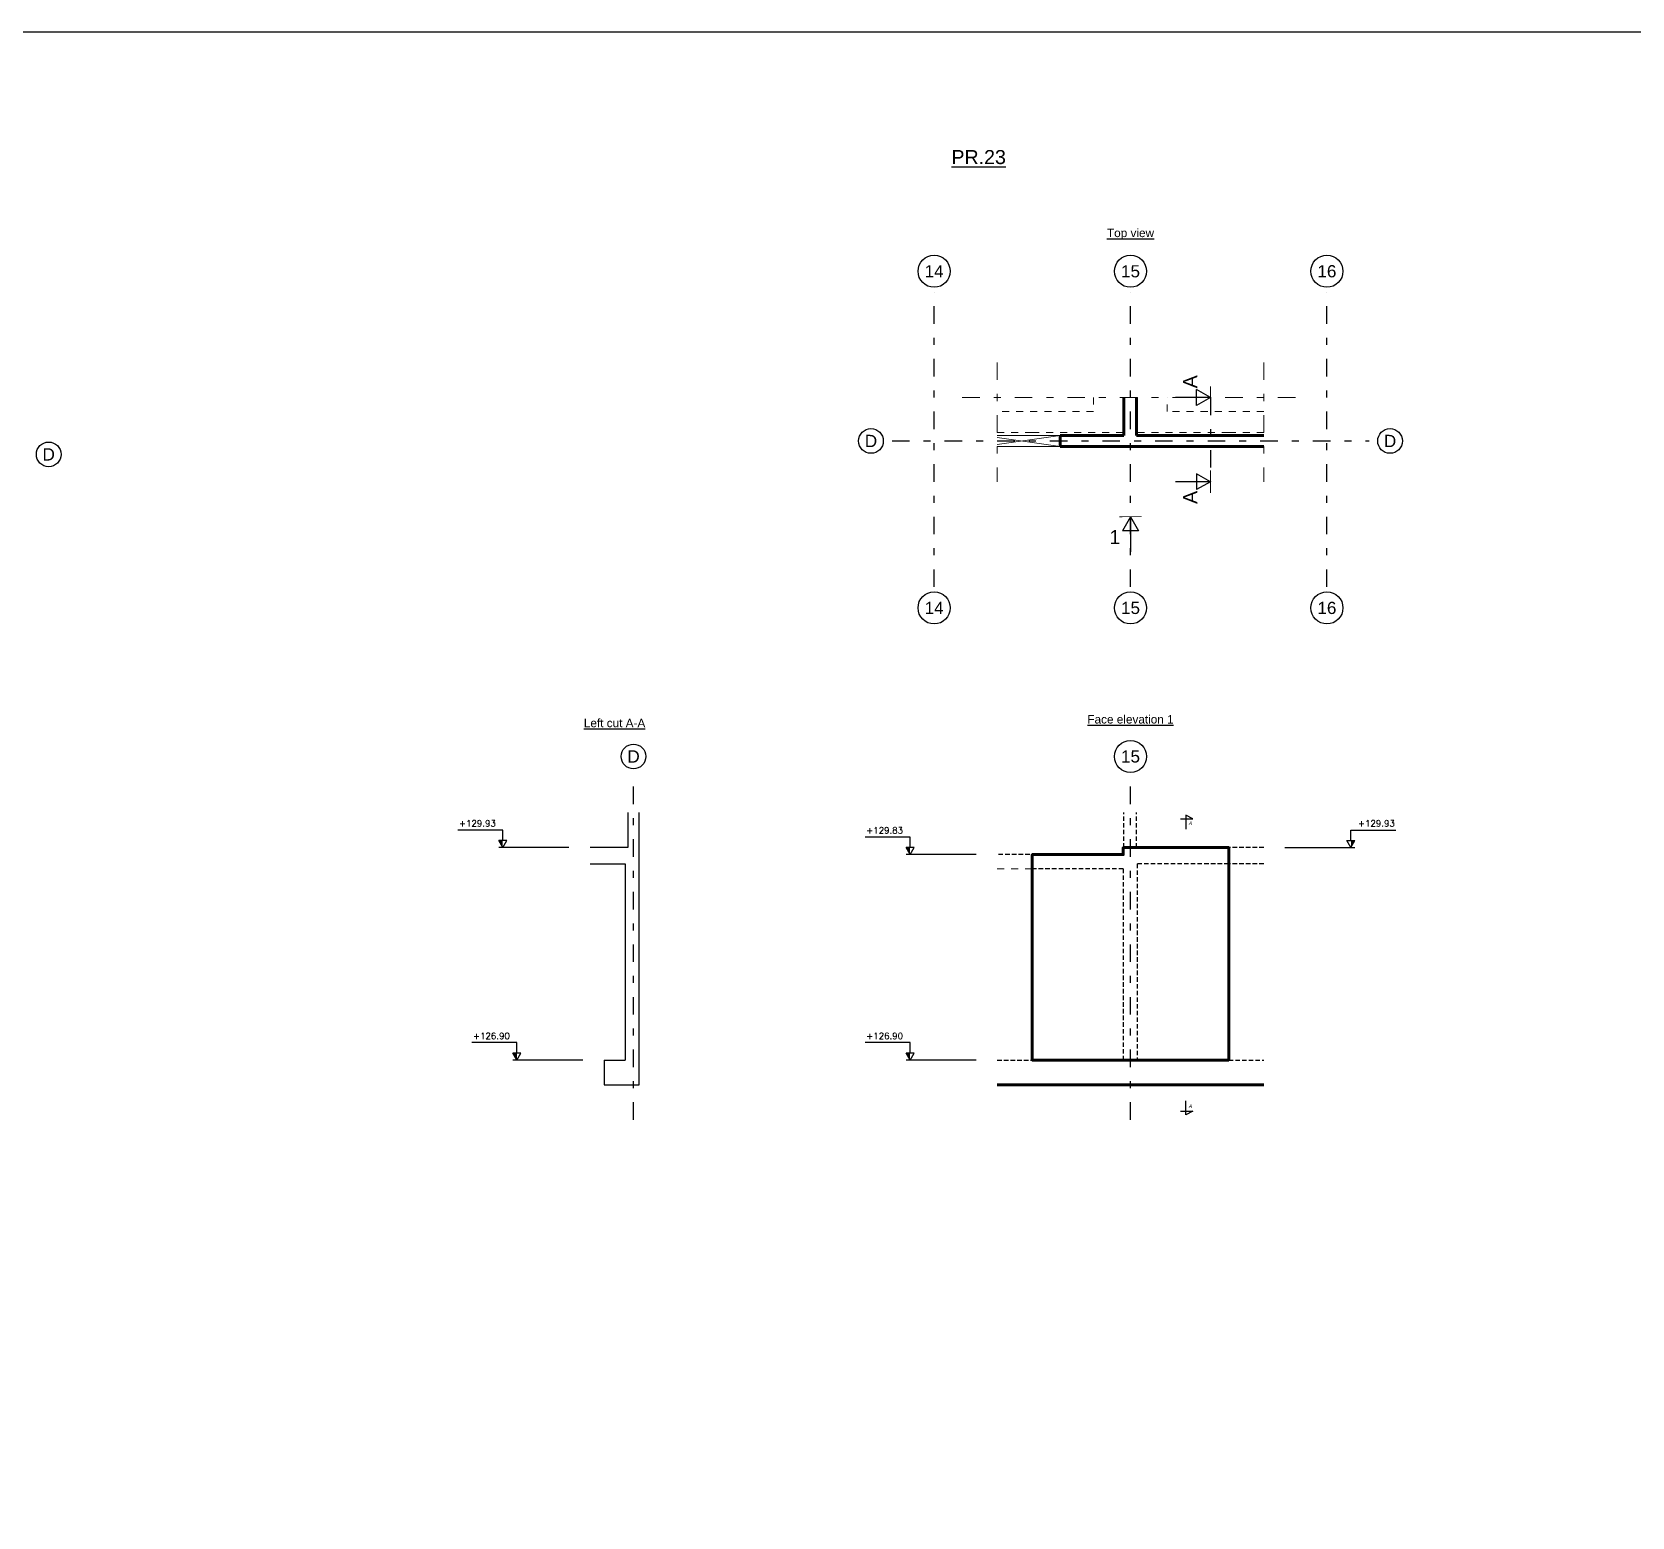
# Model space of a CAD drawing. Header units: millimetres. Extents: x -21776 to 63757, y -7870 to 8483.
# Drawn here: x 19042 to 21323, y -4478 to -2361 of the extents above; entities that cross this region are included whole.
import ezdxf
from ezdxf.enums import TextEntityAlignment as Align
from ezdxf.xclip import XClip

# ---------------------------------------------------------------- set-up
doc = ezdxf.new("R2010")
doc.units = ezdxf.units.MM
doc.header["$XCLIPFRAME"] = 0
for name, pattern in [('CACHE', [9.525, 6.35, -3.175]), ('GrDotted', [0.4, 0.1, -0.1, 0.1, -0.1]), ('GrFeatureAxis', [0.85, 0.25, -0.2, 0.1, -0.2, 0.1])]:
    doc.linetypes.add(name, pattern=pattern)
for name, color, linetype in [('GO-TEXTE', 9, 'Continuous'), ('Grid', 7, 'Continuous'), ('K_ENT_M_Building_PR.23', 7, 'Continuous'), ('K_FOT_M_Building_PR.23', 7, 'Continuous'), ('K_FOT_M_Building_V.46', 7, 'Continuous'), ('K_OPN_M_Building_PR.23', 7, 'Continuous'), ('K_wAL_M_Building_PR.23', 7, 'Continuous'), ('préfa v', 2, 'Continuous'), ('STR_VOI-POT', 6, 'Continuous')]:
    doc.layers.add(name, color=color, linetype=linetype)
doc.styles.add('GrCut', font='swissli.ttf', dxfattribs={"height": 0.2})
doc.styles.add('GrDimensions', font='simplex.shx')
doc.styles.add('GrElevation', font='swissli.ttf', dxfattribs={"height": 0.2})
doc.styles.add('GrGrid', font='ARIAL.TTF', dxfattribs={"height": 0.17})
doc.styles.add('GrTitleDrawing', font='swissli.ttf', dxfattribs={"height": 0.2})
doc.styles.add('Lucida', font='')
doc.styles.get('Lucida').set_extended_font_data('Lucida Sans', italic=True)

# ---------------------------------------------------------------- blocks, each defined once
blk = doc.blocks.new('*U1656')
at = {"color": 0, "linetype": 'ByBlock', "lineweight": -2}
for p, q in [((0, -0.16), (1.1, 0)), ((0, 0), (1.1, -0.16)), ((0.55, -0.16), (0.55, -0.16)), ((0.55, -0.16), (0.55, -0.16))]:
    blk.add_line(p, q, dxfattribs=at)
blk = doc.blocks.new('World Level Arrow 5_i')
at = {"color": 7, "linetype": 'Continuous', "lineweight": -3, "extrusion": (0, -1.22461e-16, -1)}
for p, q in [((0, 9.43), (0, -0.57)), ((-1, 0.57), (-1, -0.57)), ((0, 0), (-1, 0.57)), ((0, 0), (-1, -0.57))]:
    blk.add_line(p, q, dxfattribs=at)
blk.add_solid([(1, -0.57), (0, 0), (1, 0)], dxfattribs=at)
blk = doc.blocks.new('World Level Arrow 5')
at = {"color": 7, "linetype": 'Continuous', "lineweight": -3}
for p, q in [((-1, -0.57), (-1, 0.57)), ((0, 0), (-1, 0.57)), ((0, 0), (-1, -0.57)), ((0, -9.43), (0, 0.57))]:
    blk.add_line(p, q, dxfattribs=at)
blk.add_solid([(-1, 0.57), (0, 0), (-1, 0)], dxfattribs=at)

msp = doc.modelspace()

# ---------------------------------------------------------------- linework, layer by layer
at = {"layer": 'GO-TEXTE', "flags": 128}
for points in [[(20679.53754, -3482.99131), (20697.18528, -3482.99131), (20687.50723, -3477.71126), (20687.50723, -3497.63273)], [(20679.53754, -3899.48691), (20697.18528, -3899.48691), (20687.50723, -3904.76697), (20687.50723, -3884.84549)]]:
    msp.add_lwpolyline(points, dxfattribs=at)
at = {"layer": 'Grid', "color": 4, "linetype": 'GrFeatureAxis', "lineweight": 25, "ltscale": 100}
for p, q in [((20328.46785, -3152.08751), (20328.46785, -2732.08501)), ((20608.46785, -3152.08751), (20608.46785, -2732.08501)), ((20888.46785, -3152.08751), (20888.46785, -2732.08501)), ((20268.46785, -2944.08751), (20948.46785, -2944.08751)), ((19899.90611, -3911.88336), (19899.90611, -3423.88236)), ((20608.46785, -3911.88336), (20608.46785, -3423.88236))]:
    msp.add_line(p, q, dxfattribs=at)
at = {"layer": 'Grid', "color": 1, "linetype": 'Continuous', "lineweight": 25, "ltscale": 100}
for centre, major_axis, start_param, end_param in [((20328.46785, -2702.08501), (16.17808, 16.17808), 5.4977871438, 11.780972451), ((20608.46785, -2702.08501), (-16.17808, 16.17808), 3.926990817, 10.2101761242), ((20888.46785, -2702.08501), (-16.17808, 16.17808), 3.926990817, 10.2101761242), ((20238.46785, -2944.08751), (12.4308, 12.4308), 5.4977871438, 11.780972451), ((20978.46785, -2944.08751), (12.4308, 12.4308), 5.4977871438, 11.780972451), ((19066.14984, -2963.17507), (12.4308, 12.4308), 5.4977871438, 11.780972451), ((20328.46785, -3182.08751), (16.17808, 16.17808), 5.4977871438, 11.780972451), ((20608.46785, -3182.08751), (-16.17808, 16.17808), 3.926990817, 10.2101761242), ((20888.46785, -3182.08751), (-16.17808, 16.17808), 3.926990817, 10.2101761242), ((20608.46785, -3393.88236), (16.17808, 16.17808), 5.4977871438, 11.780972451), ((19899.90611, -3393.88236), (-12.4308, 12.4308), 3.926990817, 10.2101761242)]:
    msp.add_ellipse(centre, major_axis=major_axis, ratio=1, start_param=start_param, end_param=end_param, dxfattribs=at)
at = {"layer": 'K_ENT_M_Building_PR.23', "color": 9, "linetype": 'GrFeatureAxis', "lineweight": 20, "ltscale": 100}
for p, q in [((20418.46785, -2832.08501), (20418.46785, -3002.08751)), ((20798.46785, -2832.08501), (20798.46785, -3002.08751)), ((20368.46785, -2882.08501), (20848.46785, -2882.08501))]:
    msp.add_line(p, q, dxfattribs=at)
at = {"layer": 'K_ENT_M_Building_PR.23', "color": 7, "linetype": 'Continuous', "lineweight": -3, "ltscale": 100}
for p, q in [((20722.56144, -2882.08501), (20702.56144, -2870.7387)), ((20702.56144, -2893.43131), (20702.56144, -2870.7387)), ((20702.56144, -2882.08501), (20672.56144, -2882.08501)), ((20722.56144, -2882.08501), (20702.56144, -2882.08501)), ((20722.56144, -2882.08501), (20702.56144, -2893.43131)), ((20608.46785, -3052.08751), (20597.12154, -3072.08751)), ((20608.46785, -3052.08751), (20619.81416, -3072.08751)), ((20608.46785, -3052.08751), (20608.46785, -3072.08751)), ((20619.81416, -3072.08751), (20597.12154, -3072.08751)), ((20608.46785, -3072.08751), (20608.46785, -3102.08751))]:
    msp.add_line(p, q, dxfattribs=at)
at = {"layer": 'K_ENT_M_Building_PR.23', "color": 7, "linetype": 'Continuous', "lineweight": -3, "ltscale": 100, "extrusion": (0, -1.22461e-16, -1)}
for p, q in [((20702.56144, -3002.08751), (20672.56144, -3002.08751)), ((20722.56144, -3002.08751), (20702.56144, -2990.7412)), ((20702.56144, -2990.7412), (20702.56144, -3013.43381)), ((20722.56144, -3002.08751), (20702.56144, -3002.08751)), ((20722.56144, -3002.08751), (20702.56144, -3013.43381))]:
    msp.add_line(p, q, dxfattribs=at)
at = {"layer": 'K_ENT_M_Building_PR.23', "color": 120, "linetype": 'Continuous', "lineweight": -3}
for p, q in [((19708.57666, -3498.88236), (19649.57666, -3498.88236)), ((19708.57666, -3498.88236), (19649.57666, -3498.88236)), ((19713.57666, -3498.88236), (19708.57666, -3498.88236)), ((19713.57666, -3498.88236), (19708.57666, -3498.88236)), ((19713.57666, -3513.88236), (19713.57666, -3498.88236)), ((19713.57666, -3513.88236), (19713.57666, -3498.88236)), ((20289.14089, -3508.88236), (20230.14089, -3508.88236)), ((20289.14089, -3508.88236), (20230.14089, -3508.88236)), ((20294.14089, -3508.88236), (20289.14089, -3508.88236)), ((20294.14089, -3508.88236), (20289.14089, -3508.88236)), ((20294.14089, -3523.88236), (20294.14089, -3508.88236)), ((20294.14089, -3523.88236), (20294.14089, -3508.88236)), ((20922.79481, -3513.88236), (20922.79481, -3498.88236)), ((20922.79481, -3498.88236), (20927.79481, -3498.88236)), ((20922.79481, -3513.88236), (20922.79481, -3498.88236)), ((20922.79481, -3498.88236), (20927.79481, -3498.88236)), ((20927.79481, -3498.88236), (20986.79481, -3498.88236)), ((20927.79481, -3498.88236), (20986.79481, -3498.88236)), ((19728.579, -3801.88336), (19669.579, -3801.88336)), ((19728.579, -3801.88336), (19669.579, -3801.88336)), ((19733.579, -3801.88336), (19728.579, -3801.88336)), ((19733.579, -3801.88336), (19728.579, -3801.88336)), ((19733.579, -3816.88336), (19733.579, -3801.88336)), ((19733.579, -3816.88336), (19733.579, -3801.88336)), ((20289.14089, -3801.88236), (20230.14089, -3801.88236)), ((20289.14089, -3801.88236), (20230.14089, -3801.88236)), ((20294.14089, -3801.88236), (20289.14089, -3801.88236)), ((20294.14089, -3801.88236), (20289.14089, -3801.88236)), ((20294.14089, -3816.88236), (20294.14089, -3801.88236)), ((20294.14089, -3816.88236), (20294.14089, -3801.88236))]:
    msp.add_line(p, q, dxfattribs=at)
at = {"layer": 'K_ENT_M_Building_PR.23', "color": 7, "linetype": 'Continuous', "lineweight": -3, "ltscale": 100, "const_width": 1.2}
for points in [[(20722.58135, -2898.01021), (20722.54154, -2866.1598)], [(20624.39305, -3052.0676), (20592.54264, -3052.10741)]]:
    msp.add_lwpolyline(points, dxfattribs=at)
at = {"layer": 'K_ENT_M_Building_PR.23', "color": 7, "linetype": 'GrFeatureAxis', "lineweight": -3, "ltscale": 100}
msp.add_lwpolyline([(20722.56144, -2882.08501), (20722.56144, -3002.08751)], dxfattribs=at)
at = {"layer": 'K_ENT_M_Building_PR.23', "color": 7, "linetype": 'Continuous', "lineweight": -3, "ltscale": 100, "extrusion": (0, -1.22461e-16, -1), "const_width": 1.2}
msp.add_lwpolyline([(-20722.58135, -2986.1623), (-20722.54154, -3018.01271)], dxfattribs=at)
at = {"layer": 'K_FOT_M_Building_PR.23', "color": 9, "linetype": 'GrDotted', "lineweight": 15, "ltscale": 100}
for p, q in [((20555.61565, -2882.08501), (20555.61565, -2902.08751)), ((20660.61565, -2902.08728), (20660.61565, -2882.08501)), ((20555.61565, -2902.08751), (20418.46785, -2902.08744)), ((20798.46785, -2902.08744), (20660.61565, -2902.08728))]:
    msp.add_line(p, q, dxfattribs=at)
at = {"layer": 'K_FOT_M_Building_V.46', "color": 4, "linetype": 'Continuous', "lineweight": 60, "ltscale": 100}
msp.add_line((20418.46785, -3861.88336), (20798.46785, -3861.88336), dxfattribs=at)
msp.add_lwpolyline([(20748.46785, -3826.88236), (20748.46785, -3523.88236), (20598.11566, -3523.88236), (20598.11566, -3533.88236), (20468.46785, -3533.88236), (20468.46785, -3826.88236)], close=True, dxfattribs=at)
at = {"layer": 'K_OPN_M_Building_PR.23', "color": 161, "linetype": 'Continuous', "lineweight": 20, "ltscale": 100}
for p, q in [((20508.3448, -2936.08751), (20418.46785, -2936.08751)), ((20418.46785, -2952.08751), (20508.3448, -2952.08751))]:
    msp.add_line(p, q, dxfattribs=at)
at = {"layer": 'K_wAL_M_Building_PR.23', "color": 6, "linetype": 'Continuous', "lineweight": 20, "ltscale": 100}
for p, q in [((20598.11441, -2882.08501), (20598.11441, -2932.08501)), ((20598.11566, -2932.08501), (20598.11566, -2936.08751))]:
    msp.add_line(p, q, dxfattribs=at)
at = {"layer": 'K_wAL_M_Building_PR.23', "color": 6, "linetype": 'Continuous', "lineweight": 60, "ltscale": 100}
for p, q in [((20599.06691, -2882.08501), (20599.06691, -2936.08751)), ((20617.16441, -2936.08751), (20617.16441, -2882.08501)), ((20508.3448, -2936.08751), (20508.3448, -2952.08751)), ((20599.06691, -2936.08751), (20508.3448, -2936.08751)), ((20798.46785, -2936.08751), (20617.16441, -2936.08751)), ((20508.3448, -2952.08751), (20599.06691, -2952.08751)), ((20599.11566, -2952.08751), (20798.46785, -2952.08751))]:
    msp.add_line(p, q, dxfattribs=at)
at = {"layer": 'K_wAL_M_Building_PR.23', "color": 9, "linetype": 'GrDotted', "lineweight": 15, "ltscale": 100}
for p, q in [((20618.11691, -2882.08501), (20618.11691, -2932.08501)), ((20468.46785, -2932.08501), (20418.46785, -2932.08501)), ((20598.11441, -2932.08501), (20468.46785, -2932.08501)), ((20748.46785, -2932.08501), (20618.11691, -2932.08501)), ((20798.46785, -2932.08501), (20748.46785, -2932.08501)), ((20468.46785, -3553.88486), (20418.46785, -3553.88486))]:
    msp.add_line(p, q, dxfattribs=at)
at = {"layer": 'préfa v', "color": 2, "ltscale": 3}
for p, q in [((19891.90611, -3473.88236), (19891.90611, -3523.88236)), ((19907.90611, -3523.88236), (19907.90611, -3473.88236)), ((19887.90361, -3523.88236), (19837.90361, -3523.88236)), ((19891.90611, -3523.88236), (19887.90361, -3523.88236)), ((19907.90611, -3826.88236), (19907.90611, -3523.88236)), ((19837.90361, -3546.88236), (19887.90361, -3546.88236)), ((19887.90361, -3546.88236), (19887.90361, -3826.88236)), ((19857.90596, -3826.88336), (19887.90361, -3826.88236)), ((19857.90596, -3826.88336), (19857.90596, -3861.88336)), ((19907.90611, -3861.88336), (19907.90611, -3826.88336)), ((19857.90596, -3861.88336), (19907.90611, -3861.88336))]:
    msp.add_line(p, q, dxfattribs=at)
at = {"layer": 'STR_VOI-POT', "color": 7, "linetype": 'CACHE'}
for p, q in [((20599.06691, -3523.88236), (20599.06691, -3473.88236)), ((20617.16441, -3523.88236), (20617.16441, -3473.88236)), ((20598.11566, -3533.88236), (20418.46785, -3533.88236)), ((20599.06691, -3523.88236), (20598.11566, -3523.88236)), ((20598.11566, -3533.88236), (20598.11566, -3523.88236)), ((20798.46785, -3523.88236), (20617.16441, -3523.88236)), ((20598.11441, -3553.88486), (20468.46785, -3553.88486)), ((20598.11441, -3553.88486), (20598.11441, -3826.88236)), ((20618.11691, -3546.88236), (20618.11691, -3826.88236)), ((20748.46785, -3546.88236), (20618.11691, -3546.88236)), ((20798.46785, -3546.88236), (20748.46785, -3546.88236)), ((20418.46785, -3826.88236), (20468.46785, -3826.88236)), ((20468.46785, -3826.88236), (20598.11566, -3826.88236)), ((20598.11566, -3826.88236), (20748.46785, -3826.88236)), ((20748.46785, -3826.88236), (20798.46785, -3826.88236))]:
    msp.add_line(p, q, dxfattribs=at)
at = {"layer": 'STR_VOI-POT'}
msp.add_lwpolyline([(-14626.05801, -2360.94219), (63756.79188, -2360.94219), (63756.79188, -6687.41341), (-14626.05801, -6687.41341)], close=True, dxfattribs=at)

# ---------------------------------------------------------------- block references
at = {"layer": 'K_ENT_M_Building_PR.23', "color": 120, "linetype": 'Continuous', "lineweight": -3, "xscale": 10, "yscale": 10, "zscale": 10, "rotation": 270}
for name, p in [('World Level Arrow 5_i', (19713.57666, -3523.88236)), ('World Level Arrow 5_i', (19713.57666, -3523.88236)), ('World Level Arrow 5_i', (20294.14089, -3533.88236)), ('World Level Arrow 5_i', (20294.14089, -3533.88236)), ('World Level Arrow 5', (20922.79481, -3523.88236)), ('World Level Arrow 5', (20922.79481, -3523.88236)), ('World Level Arrow 5_i', (19733.579, -3826.88336)), ('World Level Arrow 5_i', (19733.579, -3826.88336)), ('World Level Arrow 5_i', (20294.14089, -3826.88236)), ('World Level Arrow 5_i', (20294.14089, -3826.88236))]:
    msp.add_blockref(name, p, dxfattribs=at)
at = {"layer": 'K_OPN_M_Building_PR.23', "color": 161, "linetype": 'Continuous', "lineweight": 20, "ltscale": 100}
ref = msp.add_blockref('*U1656', (20398.3448, -2936.08751, -12640), dxfattribs=dict(at, xscale=100, yscale=100, zscale=100))
XClip(ref).set_block_clipping_path([(0.2012304995, -0.66), (4.0012304995, 0.540025)])

# ---------------------------------------------------------------- texts
at = {"layer": 'GO-TEXTE', "linetype": 'Continuous', "style": 'Lucida'}
for p in [(20691.12238, -3491.78407), (20691.12238, -3895.21662)]:
    msp.add_text('A', height=5.32, rotation=0.00179755, dxfattribs=at).set_placement(p)
at = {"layer": 'Grid', "color": 1, "linetype": 'Continuous', "lineweight": -3, "ltscale": 100, "style": 'GrGrid'}
for s, height, p in [('14', 17.371078, (20328.46785, -2702.08501)), ('15', 17.371078, (20608.46785, -2702.08501)), ('16', 17.371078, (20888.46785, -2702.08501)), ('D', 17.57981, (20238.46785, -2944.08751)), ('D', 17.57981, (20978.46785, -2944.08751)), ('D', 17.57981, (19066.14984, -2963.17507)), ('14', 17.371078, (20328.46785, -3182.08751)), ('15', 17.371078, (20608.46785, -3182.08751)), ('16', 17.371078, (20888.46785, -3182.08751)), ('D', 17.57981, (19899.90611, -3393.88236)), ('15', 17.371078, (20608.46785, -3393.88236))]:
    msp.add_text(s, height=height, dxfattribs=at).set_placement(p, align=Align.MIDDLE_CENTER)
at = {"layer": 'K_ENT_M_Building_PR.23', "color": 7, "linetype": 'Continuous', "lineweight": -3, "ltscale": 100, "attachment_point": 5}
for s, insert, char_height, style in [('{\\LPR.23}', (20391.97564, -2539.39311), 20, 'GrTitleDrawing'), ('\\LTop view', (20608.46785, -2649.20574), 12, 'GrTitleDrawing'), ('{1}', (20586.05806, -3081.12638), 20, 'GrElevation'), ('\\LLeft cut A-A', (19872.90486, -3346.30255), 12, 'GrTitleDrawing'), ('\\LFace elevation 1', (20608.46785, -3341.00309), 12, 'GrTitleDrawing')]:
    msp.add_mtext(s, dxfattribs=dict(at, insert=insert, char_height=char_height, style=style))
at = {"layer": 'K_ENT_M_Building_PR.23', "color": 7, "linetype": 'Continuous', "lineweight": -3, "ltscale": 100, "char_height": 20, "attachment_point": 5, "rotation": 90, "style": 'GrCut'}
for insert in [(20693.52256, -2859.67522), (20693.52256, -3024.49729)]:
    msp.add_mtext('{A}', dxfattribs=dict(at, insert=insert))
at = {"layer": 'K_ENT_M_Building_PR.23', "color": 0, "linetype": 'Continuous', "lineweight": -3, "char_height": 9, "style": 'GrDimensions'}
for s, insert, attachment_point in [('\\A1;+129.93', (19703.57666, -3493.88236), 9), ('\\A1;+129.93', (20932.79481, -3493.88236), 7), ('\\A1;+129.83', (20284.14089, -3503.88236), 9), ('\\A1;+126.90', (19723.579, -3796.88336), 9), ('\\A1;+126.90', (20284.14089, -3796.88236), 9)]:
    msp.add_mtext(s, dxfattribs=dict(at, insert=insert, attachment_point=attachment_point))

doc.saveas('drawing.dxf')
